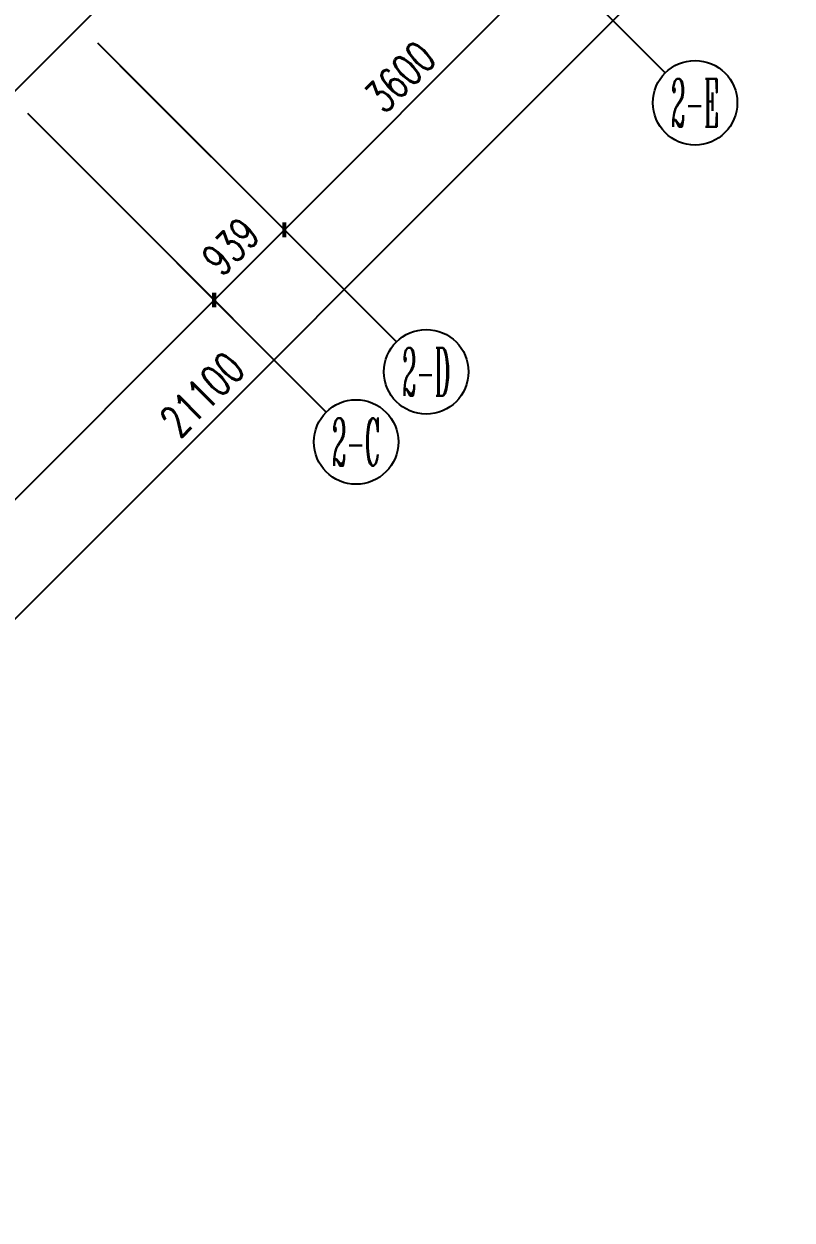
# Model space of a CAD drawing. Extents: x 815029915 to 815825525, y 579155098 to 579748855.
# Drawn here: x 815684792 to 815692066, y 579539295 to 579550612 of the extents above; entities that cross this region are included whole.
import ezdxf
from ezdxf.enums import TextEntityAlignment as Align

# ---------------------------------------------------------------- set-up
doc = ezdxf.new("R2010")
doc.units = 0
doc.header["$LTSCALE"] = 100
doc.header["$MEASUREMENT"] = 0
for name, color, linetype in [('AXIS', 3, 'Continuous'), ('AXIS_TEXT', 7, 'Continuous'), ('GROUND', 2, 'Continuous')]:
    doc.layers.add(name, color=color, linetype=linetype)
doc.styles.add('_TCH_AXIS', font='COMPLEX', dxfattribs={"bigfont": 'GBCBIG'})
doc.styles.add('_TCH_DIM_T3', font='SIMPLEX', dxfattribs={"width": 0.705882, "bigfont": 'GBCBIG'})
doc.styles.add('COMPLEX', font='COMPLEX')
doc.dimstyles.new('_TCH_ARCH-100', dxfattribs={"dimscale": 100, "dimtxt": 2.975, "dimasz": 1, "dimexe": 2.5, "dimexo": 3, "dimgap": 1, "dimtad": 1, "dimdec": 0, "dimzin": 0, "dimdsep": 46, "dimtxsty": '_TCH_DIM_T3', "dimblk": 'ARCHTICK', "dimcen": 0.09, "dimclrt": 7, "dimazin": 2, "dimtfac": 1, "dimtdec": 0, "dimtix": 1, "dimtmove": 2, "dimatfit": 3, "dimfxl": 0, "dimtolj": 1, "dimtzin": 0, "dimarcsym": 0})

# ---------------------------------------------------------------- blocks, each defined once
blk = doc.blocks.new('_AXISO')
blk.add_circle((0, 0), 0.5)
at = {"layer": 'AXIS_TEXT', "style": 'COMPLEX', "width": 1.041667}
blk.add_attdef('A', text='', height=0.56, dxfattribs=at).set_placement((-0.25, -0.28), (0.25, -0.28), align=Align.FIT)
blk = doc.blocks.new('_ArchTick')
at = {"color": 0, "linetype": 'ByBlock', "const_width": 0.4}
blk.add_lwpolyline([(-0.5, -0.5), (0.5, 0.5)], dxfattribs=at)
blk = doc.blocks.new('*D488')
at = {"layer": 'AXIS', "color": 0, "lineweight": -2, "transparency": 16777216}
for p, q in [((815691995, 579556513), (815694294, 579554215)), ((815679197, 579539472), (815694117, 579554392)), ((815677075, 579541593), (815679374, 579539295))]:
    blk.add_line(p, q, dxfattribs=at)
at = {"layer": 'Defpoints', "color": 0, "transparency": 16777216}
for p in [(815691783, 579556725), (815694117, 579554392), (815676863, 579541805)]:
    blk.add_point(p, dxfattribs=at)
at = {"layer": 'AXIS', "color": 0, "lineweight": -2, "transparency": 16777216, "xscale": 100, "yscale": 100, "zscale": 100}
for p, rotation in [((815694117, 579554392), 44.99999999977111), ((815679197, 579539472), 224.9999999997711)]:
    blk.add_blockref('_ArchTick', p, dxfattribs=dict(at, rotation=rotation))
at = {"layer": 'AXIS', "color": 7, "transparency": 16777216, "insert": (815686481, 579547108), "char_height": 297.5, "attachment_point": 5, "rotation": 45, "style": '_TCH_DIM_T3'}
blk.add_mtext('\\A1;21100', dxfattribs=at)
blk = doc.blocks.new('*D491')
at = {"layer": 'AXIS', "color": 0, "lineweight": -2, "transparency": 16777216}
for p, q in [((815685038, 579549556), (815686771, 579547824)), ((815681106, 579542512), (815686594, 579548000)), ((815679550, 579544068), (815681283, 579542336))]:
    blk.add_line(p, q, dxfattribs=at)
at = {"layer": 'Defpoints', "color": 0, "transparency": 16777216}
for p in [(815684826, 579549768), (815686594, 579548000), (815679338, 579544280)]:
    blk.add_point(p, dxfattribs=at)
at = {"layer": 'AXIS', "color": 0, "lineweight": -2, "transparency": 16777216, "xscale": 100, "yscale": 100, "zscale": 100}
for p, rotation in [((815686594, 579548000), 44.99999999937771), ((815681106, 579542512), 224.9999999993777)]:
    blk.add_blockref('_ArchTick', p, dxfattribs=dict(at, rotation=rotation))
at = {"layer": 'AXIS', "color": 7, "transparency": 16777216, "insert": (815683674, 579545432), "char_height": 297.5, "attachment_point": 5, "rotation": 45, "style": '_TCH_DIM_T3'}
blk.add_mtext('\\A1;7761', dxfattribs=at)
blk = doc.blocks.new('*D492')
at = {"layer": 'AXIS', "color": 0, "lineweight": -2, "transparency": 16777216}
for p, q in [((815685702, 579550220), (815687435, 579548487)), ((815685038, 579549556), (815686771, 579547824)), ((815686594, 579548000), (815687258, 579548664))]:
    blk.add_line(p, q, dxfattribs=at)
at = {"layer": 'Defpoints', "color": 0, "transparency": 16777216}
for p in [(815685490, 579550432), (815684826, 579549768), (815687258, 579548664)]:
    blk.add_point(p, dxfattribs=at)
at = {"layer": 'AXIS', "color": 0, "lineweight": -2, "transparency": 16777216, "xscale": 100, "yscale": 100, "zscale": 100}
for p, rotation in [((815687258, 579548664), 45), ((815686594, 579548000), 225)]:
    blk.add_blockref('_ArchTick', p, dxfattribs=dict(at, rotation=rotation))
at = {"layer": 'AXIS', "color": 7, "transparency": 16777216, "insert": (815686750, 579548508), "char_height": 297.5, "attachment_point": 5, "rotation": 45, "style": '_TCH_DIM_T3'}
blk.add_mtext('\\A1;939', dxfattribs=at)
blk = doc.blocks.new('*D493')
at = {"layer": 'AXIS', "color": 0, "lineweight": -2, "transparency": 16777216}
for p, q in [((815688248, 579552765), (815689980, 579551033)), ((815687258, 579548664), (815689803, 579551210)), ((815685702, 579550220), (815687435, 579548487))]:
    blk.add_line(p, q, dxfattribs=at)
at = {"layer": 'Defpoints', "color": 0, "transparency": 16777216}
for p in [(815688036, 579552978), (815689803, 579551210), (815685490, 579550432)]:
    blk.add_point(p, dxfattribs=at)
at = {"layer": 'AXIS', "color": 0, "lineweight": -2, "transparency": 16777216, "xscale": 100, "yscale": 100, "zscale": 100}
for p, rotation in [((815689803, 579551210), 45), ((815687258, 579548664), 225)]:
    blk.add_blockref('_ArchTick', p, dxfattribs=dict(at, rotation=rotation))
at = {"layer": 'AXIS', "color": 7, "transparency": 16777216, "insert": (815688355, 579550113), "char_height": 297.5, "attachment_point": 5, "rotation": 45, "style": '_TCH_DIM_T3'}
blk.add_mtext('\\A1;3600', dxfattribs=at)

msp = doc.modelspace()

# ---------------------------------------------------------------- linework, layer by layer
at = {"layer": 'AXIS'}
for p, q in [((815688035.6, 579552977.6), (815690864.1, 579550149.2)), ((815685490.1, 579550432), (815688318.5, 579547603.6)), ((815684826.1, 579549768.1), (815687654.5, 579546939.7))]:
    msp.add_line(p, q, dxfattribs=at)
at = {"layer": 'GROUND'}
msp.add_lwpolyline([(815648966.8, 579572954.6), (815668141.4, 579553780), (815665807.9, 579551446.6), (815675990.2, 579541264.2), (815686172.6, 579551446.6), (815682142.1, 579555477.1), (815688293.9, 579561628.9), (815661777.4, 579588145.4), (815658171.1, 579584539.2)], dxfattribs=at)

# ---------------------------------------------------------------- block references
at = {"layer": 'AXIS'}
ref = msp.add_blockref('_AXISO', (815691146.9, 579549866.4), dxfattribs=dict(at, xscale=800, yscale=800, zscale=800))
ref.add_attrib('A', '2-E', dxfattribs={"color": 7, "height": 452.55, "style": '_TCH_AXIS', "width": 0.33871}).set_placement((815690920.6, 579549640.1), (815691373.2, 579549640.1), align=Align.FIT)
ref = msp.add_blockref('_AXISO', (815688601.3, 579547320.8), dxfattribs=dict(at, xscale=800, yscale=800, zscale=800))
ref.add_attrib('A', '2-D', dxfattribs={"color": 7, "height": 452.55, "style": '_TCH_AXIS', "width": 0.333333}).set_placement((815688375.1, 579547094.5), (815688827.6, 579547094.5), align=Align.FIT)
ref = msp.add_blockref('_AXISO', (815687937.4, 579546656.8), dxfattribs=dict(at, xscale=800, yscale=800, zscale=800))
ref.add_attrib('A', '2-C', dxfattribs={"color": 7, "height": 452.55, "style": '_TCH_AXIS', "width": 0.344262}).set_placement((815687711.1, 579546430.5), (815688163.6, 579546430.5), align=Align.FIT)

# ---------------------------------------------------------------- dimensions: what is measured, and where the dimension line sits
for p1, p2, distance, picture, middle in [((815676863.4, 579541805.3), (815691783.3, 579556725.3), -3300, '*D488', (815686480.9, 579547107.8)), ((815685490.1, 579550432), (815688035.6, 579552977.6), -2500, '*D493', (815688354.7, 579550113)), ((815684826.1, 579549768.1), (815685490.1, 579550432), -2500, '*D492', (815686749.9, 579548508.2)), ((815679338.2, 579544280.2), (815684826.1, 579549768.1), -2500, '*D491', (815683674, 579545432.3))]:
    dim = msp.add_aligned_dim(p1=p1, p2=p2, distance=distance, dimstyle='_TCH_ARCH-100', dxfattribs=at)
    dim.commit()
    dim.dimension.update_dxf_attribs({"geometry": picture, "text_midpoint": middle})

doc.saveas('drawing.dxf')
